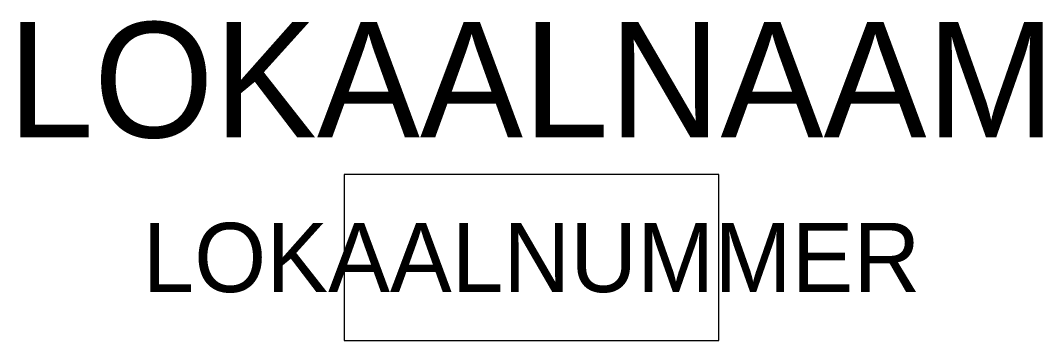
# Model space of a CAD drawing. Header units: millimetres. Extents: x -22.1 to 22.1, y -3.6 to 10.3.
import ezdxf
from ezdxf.enums import TextEntityAlignment as Align

# ---------------------------------------------------------------- set-up
doc = ezdxf.new("R2010")
doc.units = ezdxf.units.MM

msp = doc.modelspace()

# ---------------------------------------------------------------- linework, layer by layer
at = {"transparency": 33554687}
msp.add_lwpolyline([(-8.109, -3.603), (8.109, -3.603), (8.109, 3.603), (-8.109, 3.603)], close=True, dxfattribs=at)

# ---------------------------------------------------------------- texts
at = {"color": 6, "transparency": 33554687, "flags": 8}
msp.add_attdef('LOKAALNAAM', text='KANTOOR', height=5, dxfattribs=at).set_placement((0, 7.701), align=Align.MIDDLE_CENTER)
at = {"color": 2, "transparency": 33554687, "flags": 8}
msp.add_attdef('LOKAALNUMMER', text='0000', height=3, dxfattribs=at).set_placement((0, 0), align=Align.MIDDLE_CENTER)

doc.saveas('drawing.dxf')
